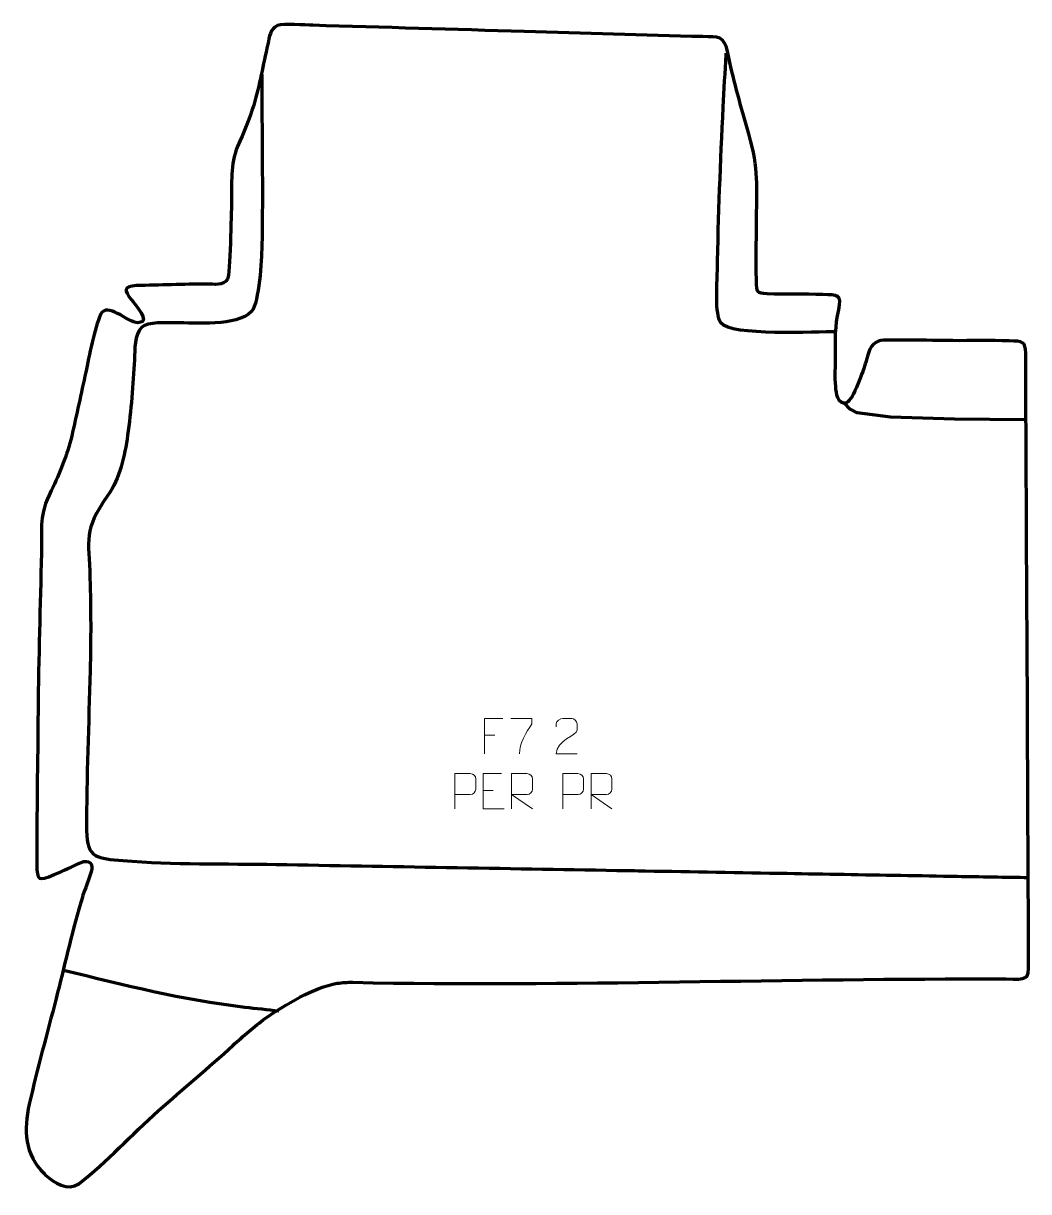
# Model space of a CAD drawing. Header units: millimetres. Extents: x -355 to 354, y -413 to 411.
import ezdxf

# ---------------------------------------------------------------- set-up
doc = ezdxf.new("R2010")
doc.units = ezdxf.units.MM
doc.header["$MEASUREMENT"] = 0
for name, color, linetype in [('layer 1', 7, 'Continuous'), ('layer 2', 7, 'Continuous'), ('layer 3', 7, 'Continuous')]:
    doc.layers.add(name, color=color, linetype=linetype)

msp = doc.modelspace()

# ---------------------------------------------------------------- linework, layer by layer
at = {"layer": 'layer 1', "color": 250, "lineweight": 9}
for points, knots in [([(-17.3159, -79.6129), (-17.3159, -79.6129), (-30.1899, -79.6129), (-30.1899, -79.6129), (-30.1899, -79.6129), (-30.1899, -79.6129), (-30.1899, -104.5665), (-30.1899, -104.5665)], [0, 0, 0, 0, 0.33333333, 0.33333333, 0.33333333, 0.33333333, 1, 1, 1, 1]), ([(-11.5708, -79.5908), (-11.5708, -79.5908), (3.2453, -79.5908), (3.2453, -79.5908), (3.2453, -79.5908), (3.245, -80.8404), (3.245, -82.09), (3.2453, -83.3398), (3.2453, -83.3398), (-0.7491, -89.3369), (-5.6643, -97.1705), (-5.6643, -104.5493)], [0, 0, 0, 0, 0.25, 0.25, 0.25, 0.25, 0.5, 0.5, 0.5, 0.5, 1, 1, 1, 1]), ([(35.0807, -104.5572), (30.1663, -104.5569), (25.2519, -104.5569), (20.3378, -104.5572), (20.3378, -104.5572), (20.3378, -94.6249), (34.9888, -91.9837), (35.0807, -87.6734), (35.0807, -87.6734), (35.0804, -86.2493), (35.0804, -84.8256), (35.0807, -83.4023), (35.0807, -83.4023), (35.0638, -81.3252), (32.941, -79.6004), (31.27, -79.5831), (31.27, -79.5831), (29.1968, -79.5835), (27.1239, -79.5835), (25.0515, -79.5831), (25.0515, -79.5831), (23.2294, -79.5666), (20.4047, -81.3587), (20.3378, -83.4523), (20.3378, -83.4523), (20.3378, -83.4523), (20.3378, -85.5071), (20.3378, -85.5071)], [0, 0, 0, 0, 0.125, 0.125, 0.125, 0.125, 0.25, 0.25, 0.25, 0.25, 0.375, 0.375, 0.375, 0.375, 0.5, 0.5, 0.5, 0.5, 0.625, 0.625, 0.625, 0.625, 0.75, 0.75, 0.75, 0.75, 1, 1, 1, 1]), ([(-51.0924, -143.4508), (-51.0924, -143.4508), (-51.0924, -118.4972), (-51.0924, -118.4972), (-51.0924, -118.4972), (-47.4974, -118.4972), (-43.9021, -118.4972), (-40.3067, -118.4972), (-40.3067, -118.4972), (-37.9815, -118.5351), (-36.4241, -120.0252), (-36.4283, -122.3913), (-36.4283, -122.3913), (-36.4287, -124.427), (-36.4287, -127.4863), (-36.4283, -129.5223), (-36.4283, -129.5223), (-36.4348, -131.3977), (-38.247, -133.3396), (-40.2566, -133.3587), (-40.2566, -133.3587), (-40.2566, -133.3587), (-51.0924, -133.3587), (-51.0924, -133.3587)], [0, 0, 0, 0, 0.14285714, 0.14285714, 0.14285714, 0.14285714, 0.28571429, 0.28571429, 0.28571429, 0.28571429, 0.42857143, 0.42857143, 0.42857143, 0.42857143, 0.57142857, 0.57142857, 0.57142857, 0.57142857, 0.71428571, 0.71428571, 0.71428571, 0.71428571, 1, 1, 1, 1]), ([(-18.3193, -118.4972), (-18.3193, -118.4972), (-31.1932, -118.4972), (-31.1932, -118.4972), (-31.1932, -118.4972), (-31.1932, -118.4972), (-31.1932, -143.4508), (-31.1932, -143.4508), (-31.1932, -143.4508), (-31.1932, -143.4508), (-16.3274, -143.4508), (-16.3274, -143.4508)], [0, 0, 0, 0, 0.25, 0.25, 0.25, 0.25, 0.5, 0.5, 0.5, 0.5, 1, 1, 1, 1]), ([(-11.0923, -143.4507), (-11.0923, -143.4507), (-11.0923, -118.4972), (-11.0923, -118.4972), (-11.0923, -118.4972), (-7.4975, -118.4972), (-3.902, -118.4972), (-0.3068, -118.4972), (-0.3068, -118.4972), (2.0185, -118.5349), (3.5758, -120.0249), (3.5717, -122.3913), (3.5717, -122.3913), (3.5713, -124.4268), (3.5713, -127.4862), (3.5717, -129.5222), (3.5717, -129.5222), (3.5652, -131.3977), (1.7529, -133.3395), (-0.2566, -133.3586), (-0.2566, -133.3586), (-0.2566, -133.3586), (-11.0923, -133.3586), (-11.0923, -133.3586), (-11.0923, -133.3586), (-11.0923, -133.3586), (3.5624, -143.4507), (3.5624, -143.4507)], [0, 0, 0, 0, 0.125, 0.125, 0.125, 0.125, 0.25, 0.25, 0.25, 0.25, 0.375, 0.375, 0.375, 0.375, 0.5, 0.5, 0.5, 0.5, 0.625, 0.625, 0.625, 0.625, 0.75, 0.75, 0.75, 0.75, 1, 1, 1, 1]), ([(24.9076, -143.4508), (24.9076, -143.4508), (24.9076, -118.4972), (24.9076, -118.4972), (24.9076, -118.4972), (28.5026, -118.4972), (32.0979, -118.4972), (35.6933, -118.4972), (35.6933, -118.4972), (38.0185, -118.5351), (39.5759, -120.0252), (39.5717, -122.3913), (39.5717, -122.3913), (39.5713, -124.427), (39.5713, -127.4863), (39.5717, -129.5223), (39.5717, -129.5223), (39.5652, -131.3977), (37.753, -133.3396), (35.7434, -133.3587), (35.7434, -133.3587), (35.7434, -133.3587), (24.9076, -133.3587), (24.9076, -133.3587)], [0, 0, 0, 0, 0.14285714, 0.14285714, 0.14285714, 0.14285714, 0.28571429, 0.28571429, 0.28571429, 0.28571429, 0.42857143, 0.42857143, 0.42857143, 0.42857143, 0.57142857, 0.57142857, 0.57142857, 0.57142857, 0.71428571, 0.71428571, 0.71428571, 0.71428571, 1, 1, 1, 1]), ([(44.9077, -143.4507), (44.9077, -143.4507), (44.9077, -118.4972), (44.9077, -118.4972), (44.9077, -118.4972), (48.5025, -118.4972), (52.098, -118.4972), (55.6932, -118.4972), (55.6932, -118.4972), (58.0185, -118.5349), (59.5758, -120.0249), (59.5717, -122.3913), (59.5717, -122.3913), (59.5713, -124.4268), (59.5713, -127.4862), (59.5717, -129.5222), (59.5717, -129.5222), (59.5652, -131.3977), (57.7529, -133.3395), (55.7434, -133.3586), (55.7434, -133.3586), (55.7434, -133.3586), (44.9077, -133.3586), (44.9077, -133.3586), (44.9077, -133.3586), (44.9077, -133.3586), (59.5624, -143.4507), (59.5624, -143.4507)], [0, 0, 0, 0, 0.125, 0.125, 0.125, 0.125, 0.25, 0.25, 0.25, 0.25, 0.375, 0.375, 0.375, 0.375, 0.5, 0.5, 0.5, 0.5, 0.625, 0.625, 0.625, 0.625, 0.75, 0.75, 0.75, 0.75, 1, 1, 1, 1])]:
    msp.add_open_spline(points, degree=3, knots=knots, dxfattribs=at)
for points in [[(-30.1899, -91.4926), (-30.1899, -91.4926), (-23.0218, -91.4926), (-23.0218, -91.4926)], [(-31.1932, -130.3769), (-31.1932, -130.3769), (-24.0251, -130.3769), (-24.0251, -130.3769)]]:
    msp.add_open_spline(points, degree=3, dxfattribs=at)
at = {"layer": 'layer 2', "color": 242, "lineweight": 200}
msp.add_open_spline([(353.5368, -251.9921), (353.4519, -264.5939), (352.6155, -263.4728), (337.7717, -263.3979), (337.7717, -263.3979), (184.7945, -262.6251), (29.5319, -268.8757), (-123.0924, -265.7433), (-123.0924, -265.7433), (-126.9128, -265.6649), (-130.4167, -265.8656), (-134.203, -266.4531), (-134.203, -266.4531), (-150.3457, -269.1564), (-171.4548, -281.7551), (-184.804, -291.1373), (-184.804, -291.1373), (-192.9334, -297.0978), (-200.2054, -303.5101), (-207.65, -310.2773), (-207.65, -310.2773), (-224.8987, -325.932), (-242.8075, -340.8004), (-260.264, -356.2156), (-260.264, -356.2156), (-279.3139, -373.2112), (-296.0481, -392.2712), (-316.3943, -407.8492), (-316.3943, -407.8492), (-324.0082, -413.408), (-333.9539, -407.0486), (-339.8101, -401.7241), (-339.8101, -401.7241), (-339.8101, -401.7241), (-340.6359, -400.9105), (-340.6359, -400.9105), (-340.6359, -400.9105), (-354.7219, -387.0332), (-355.4966, -370.0467), (-351.3362, -351.6257), (-351.3362, -351.6257), (-345.6983, -326.6631), (-338.7778, -301.9848), (-332.3918, -277.2056), (-332.3918, -277.2056), (-326.6813, -254.9835), (-321.6345, -232.0698), (-315.2642, -210.1269), (-315.2642, -210.1269), (-312.9211, -202.216), (-310.2628, -195.4321), (-307.6224, -187.7426), (-307.6224, -187.7426), (-305.7372, -181.8776), (-309.135, -178.8753), (-314.7789, -181.2266), (-314.7789, -181.2266), (-321.1705, -183.8892), (-327.2562, -187.1318), (-333.8808, -189.7734), (-333.8808, -189.7734), (-345.1163, -194.254), (-345.8901, -194.2844), (-345.9739, -182.5554), (-345.9739, -182.5554), (-346.1899, -146.3642), (-345.4073, -110.434), (-345.127, -74.2738), (-345.127, -74.2738), (-344.8799, -36.998), (-343.522, -0.1288), (-342.7711, 37.089), (-342.7711, 37.089), (-342.3925, 56.435), (-344.7342, 62.9371), (-335.8795, 81.1039), (-335.8795, 81.1039), (-329.7248, 93.3407), (-324.7085, 106.2158), (-321.4216, 119.5343), (-321.4216, 119.5343), (-317.9644, 134.5166), (-314.73, 149.7163), (-311.4965, 164.7571), (-311.4965, 164.7571), (-309.1638, 175.6155), (-305.2515, 195.773), (-300.9886, 205.3556), (-300.9886, 205.3556), (-296.6093, 214.7737), (-282.1652, 199.7475), (-274.7099, 199.5751), (-274.7099, 199.5751), (-264.5962, 199.3412), (-277.2319, 213.1531), (-279.234, 215.6987), (-279.234, 215.6987), (-284.7094, 222.6605), (-284.9657, 224.9928), (-275.8059, 225.8267), (-275.8059, 225.8267), (-259.1988, 226.0355), (-242.6029, 226.7885), (-226.0072, 226.811), (-226.0072, 226.811), (-220.7719, 226.812), (-214.7697, 225.4638), (-211.4813, 230.2367), (-211.4813, 230.2367), (-209.8076, 233.234), (-208.8381, 277.2642), (-208.6548, 284.4691), (-208.6548, 284.4691), (-208.3177, 297.8656), (-209.8997, 311.192), (-204.491, 323.8366), (-204.491, 323.8366), (-199.9796, 333.9728), (-196.3075, 342.4656), (-193.032, 353.1483), (-193.032, 353.1483), (-188.6616, 367.8268), (-186.4657, 381.2621), (-183.134, 396.0138), (-183.134, 396.0138), (-181.9209, 401.2696), (-181.5704, 406.8652), (-176.2565, 409.2296), (-176.2565, 409.2296), (-171.8974, 410.7658), (-156.7382, 409.5568), (-151.2852, 409.3871), (-151.2852, 409.3871), (-101.5796, 407.9245), (-51.874, 406.4619), (-2.1683, 404.9993), (-2.1683, 404.9993), (39.7372, 403.7664), (81.8698, 402.209), (123.7595, 401.4071), (123.7595, 401.4071), (134.7845, 401.196), (138.808, 402.2583), (141.3608, 389.9374), (141.3608, 389.9374), (145.0742, 372.0155), (149.7097, 355.3266), (154.8165, 337.7887), (154.8165, 337.7887), (162.993, 309.6547), (161.9111, 300.5189), (161.6418, 272.2383), (161.6418, 272.2383), (161.5688, 257.9124), (161.1462, 242.8375), (161.5985, 228.6041), (161.5985, 228.6041), (161.854, 221.1679), (161.6656, 220.5074), (169.0078, 220.0194), (169.0078, 220.0194), (182.1801, 219.1962), (195.3181, 219.9472), (208.4939, 219.4829), (208.4939, 219.4829), (218.4788, 219.1312), (222.0337, 219.5504), (219.6077, 208.6943), (219.6077, 208.6943), (217.006, 197.0523), (217.1172, 188.0575), (217.2707, 176.2799), (217.2707, 176.2799), (217.364, 169.1323), (216.816, 161.4508), (217.45, 154.4749), (217.45, 154.4749), (217.8453, 150.1245), (218.7538, 141.2989), (225.059, 143.1708), (225.059, 143.1708), (229.8733, 144.988), (236.959, 166.3972), (238.7242, 171.7009), (238.7242, 171.7009), (241.0697, 178.748), (240.7791, 183.9335), (248.2015, 186.8845), (248.2015, 186.8845), (251.5259, 187.858), (293.0844, 186.9852), (300.1191, 186.9372), (300.1191, 186.9372), (313.2766, 186.8516), (326.8105, 187.1362), (339.889, 186.7865), (339.889, 186.7865), (349.5698, 186.5276), (351.3724, 186.4108), (351.4553, 178.0889), (351.4553, 178.0889), (351.5382, 169.767), (353.5368, -251.9921), (353.5368, -251.9921)], degree=3, knots=[0, 0, 0, 0, 0.01923077, 0.01923077, 0.01923077, 0.01923077, 0.03846154, 0.03846154, 0.03846154, 0.03846154, 0.05769231, 0.05769231, 0.05769231, 0.05769231, 0.07692308, 0.07692308, 0.07692308, 0.07692308, 0.09615385, 0.09615385, 0.09615385, 0.09615385, 0.11538462, 0.11538462, 0.11538462, 0.11538462, 0.13461538, 0.13461538, 0.13461538, 0.13461538, 0.15384615, 0.15384615, 0.15384615, 0.15384615, 0.17307692, 0.17307692, 0.17307692, 0.17307692, 0.19230769, 0.19230769, 0.19230769, 0.19230769, 0.21153846, 0.21153846, 0.21153846, 0.21153846, 0.23076923, 0.23076923, 0.23076923, 0.23076923, 0.25, 0.25, 0.25, 0.25, 0.26923077, 0.26923077, 0.26923077, 0.26923077, 0.28846154, 0.28846154, 0.28846154, 0.28846154, 0.30769231, 0.30769231, 0.30769231, 0.30769231, 0.32692308, 0.32692308, 0.32692308, 0.32692308, 0.34615385, 0.34615385, 0.34615385, 0.34615385, 0.36538462, 0.36538462, 0.36538462, 0.36538462, 0.38461538, 0.38461538, 0.38461538, 0.38461538, 0.40384615, 0.40384615, 0.40384615, 0.40384615, 0.42307692, 0.42307692, 0.42307692, 0.42307692, 0.44230769, 0.44230769, 0.44230769, 0.44230769, 0.46153846, 0.46153846, 0.46153846, 0.46153846, 0.48076923, 0.48076923, 0.48076923, 0.48076923, 0.5, 0.5, 0.5, 0.5, 0.51923077, 0.51923077, 0.51923077, 0.51923077, 0.53846154, 0.53846154, 0.53846154, 0.53846154, 0.55769231, 0.55769231, 0.55769231, 0.55769231, 0.57692308, 0.57692308, 0.57692308, 0.57692308, 0.59615385, 0.59615385, 0.59615385, 0.59615385, 0.61538462, 0.61538462, 0.61538462, 0.61538462, 0.63461538, 0.63461538, 0.63461538, 0.63461538, 0.65384615, 0.65384615, 0.65384615, 0.65384615, 0.67307692, 0.67307692, 0.67307692, 0.67307692, 0.69230769, 0.69230769, 0.69230769, 0.69230769, 0.71153846, 0.71153846, 0.71153846, 0.71153846, 0.73076923, 0.73076923, 0.73076923, 0.73076923, 0.75, 0.75, 0.75, 0.75, 0.76923077, 0.76923077, 0.76923077, 0.76923077, 0.78846154, 0.78846154, 0.78846154, 0.78846154, 0.80769231, 0.80769231, 0.80769231, 0.80769231, 0.82692308, 0.82692308, 0.82692308, 0.82692308, 0.84615385, 0.84615385, 0.84615385, 0.84615385, 0.86538462, 0.86538462, 0.86538462, 0.86538462, 0.88461538, 0.88461538, 0.88461538, 0.88461538, 0.90384615, 0.90384615, 0.90384615, 0.90384615, 0.92307692, 0.92307692, 0.92307692, 0.92307692, 0.94230769, 0.94230769, 0.94230769, 0.94230769, 0.96153846, 0.96153846, 0.96153846, 0.96153846, 1, 1, 1, 1], dxfattribs=at)
at = {"layer": 'layer 3', "color": 142, "lineweight": 200}
for points, knots in [([(217.606, 193.2073), (204.5353, 193.0933), (142.8389, 189.9873), (136.5253, 199.3895), (136.5253, 199.3895), (132.0863, 206), (133.8351, 226.74), (134.0072, 236.0898), (134.0072, 236.0898), (134.7255, 274.6568), (136.1323, 313.1457), (138.1624, 351.6655), (138.1624, 351.6655), (138.8149, 364.0096), (139.4799, 376.3527), (140.0984, 388.6987), (140.0984, 388.6987), (140.0984, 388.6987), (140.1488, 389.7083), (140.1488, 389.7083)], [0, 0, 0, 0, 0.16666667, 0.16666667, 0.16666667, 0.16666667, 0.33333333, 0.33333333, 0.33333333, 0.33333333, 0.5, 0.5, 0.5, 0.5, 0.66666667, 0.66666667, 0.66666667, 0.66666667, 1, 1, 1, 1]), ([(-187.3971, 374.7561), (-187.3403, 334.4922), (-186.4295, 293.6594), (-187.2895, 253.4671), (-187.2895, 253.4671), (-187.5605, 243.9931), (-189.0845, 214.2001), (-194.4842, 207.5156), (-194.4842, 207.5156), (-205.6231, 196.6418), (-233.7053, 199.5079), (-248.5618, 199.5117), (-248.5618, 199.5117), (-254.1932, 199.5391), (-267.8566, 200.2256), (-271.9787, 196.4209), (-271.9787, 196.4209), (-277.5974, 190.6614), (-276.685, 181.1678), (-277.151, 173.4651), (-277.151, 173.4651), (-278.1997, 156.2899), (-279.5391, 137.1883), (-281.9539, 120.2131), (-281.9539, 120.2131), (-284.0783, 105.5634), (-287.4057, 89.6712), (-296.1772, 77.4642), (-296.1772, 77.4642), (-313.3688, 52.8282), (-309.3247, 47.6006), (-308.5312, 19.2942), (-308.5312, 19.2942), (-307.9148, -2.7761), (-307.8395, -23.6533), (-308.4101, -45.7307), (-308.4101, -45.7307), (-309.3993, -83.3065), (-310.9327, -120.9796), (-310.9369, -158.5648), (-310.9369, -158.5648), (-310.939, -178.7739), (-302.9251, -178.2485), (-285.3088, -179.796), (-285.3088, -179.796), (-249.864, -182.8085), (-212.863, -181.9596), (-177.1742, -182.5801), (-177.1742, -182.5801), (-97.0704, -183.9729), (-16.9666, -185.3655), (63.1374, -186.758), (63.1374, -186.758), (69.8127, -186.8741), (76.488, -186.9902), (83.1633, -187.1062), (83.1633, -187.1062), (116.5399, -187.6864), (149.9165, -188.2667), (183.2931, -188.8468), (183.2931, -188.8468), (196.6438, -189.0788), (209.9944, -189.3109), (223.3451, -189.543), (223.3451, -189.543), (250.0463, -190.0071), (276.7476, -190.4715), (303.4489, -190.9356), (303.4489, -190.9356), (317.8008, -191.1851), (338.8989, -191.5217), (353.2508, -191.7713)], [0, 0, 0, 0, 0.05263158, 0.05263158, 0.05263158, 0.05263158, 0.10526316, 0.10526316, 0.10526316, 0.10526316, 0.15789474, 0.15789474, 0.15789474, 0.15789474, 0.21052632, 0.21052632, 0.21052632, 0.21052632, 0.26315789, 0.26315789, 0.26315789, 0.26315789, 0.31578947, 0.31578947, 0.31578947, 0.31578947, 0.36842105, 0.36842105, 0.36842105, 0.36842105, 0.42105263, 0.42105263, 0.42105263, 0.42105263, 0.47368421, 0.47368421, 0.47368421, 0.47368421, 0.52631579, 0.52631579, 0.52631579, 0.52631579, 0.57894737, 0.57894737, 0.57894737, 0.57894737, 0.63157895, 0.63157895, 0.63157895, 0.63157895, 0.68421053, 0.68421053, 0.68421053, 0.68421053, 0.73684211, 0.73684211, 0.73684211, 0.73684211, 0.78947368, 0.78947368, 0.78947368, 0.78947368, 0.84210526, 0.84210526, 0.84210526, 0.84210526, 0.89473684, 0.89473684, 0.89473684, 0.89473684, 1, 1, 1, 1]), ([(350.9179, 131.1708), (350.9179, 131.1708), (301.3468, 131.6551), (301.3468, 131.6551), (301.3468, 131.6551), (301.3468, 131.6551), (256.1479, 132.8919), (256.1479, 132.8919), (256.1479, 132.8919), (256.1479, 132.8919), (232.6655, 135.8956), (232.6655, 135.8956), (232.6655, 135.8956), (232.6655, 135.8956), (227.5454, 138.546), (227.5454, 138.546), (227.5454, 138.546), (227.5454, 138.546), (223.5525, 142.9202), (223.5525, 142.9202)], [0, 0, 0, 0, 0.16666667, 0.16666667, 0.16666667, 0.16666667, 0.33333333, 0.33333333, 0.33333333, 0.33333333, 0.5, 0.5, 0.5, 0.5, 0.66666667, 0.66666667, 0.66666667, 0.66666667, 1, 1, 1, 1]), ([(-327.1667, -257.1009), (-284.0389, -267.6128), (-243.6198, -277.9872), (-199.3091, -283.1728), (-199.3091, -283.1728), (-191.3257, -284.1072), (-183.3355, -284.9788), (-175.3526, -285.92)], [0, 0, 0, 0, 0.33333333, 0.33333333, 0.33333333, 0.33333333, 1, 1, 1, 1])]:
    msp.add_open_spline(points, degree=3, knots=knots, dxfattribs=at)

doc.saveas('drawing.dxf')
